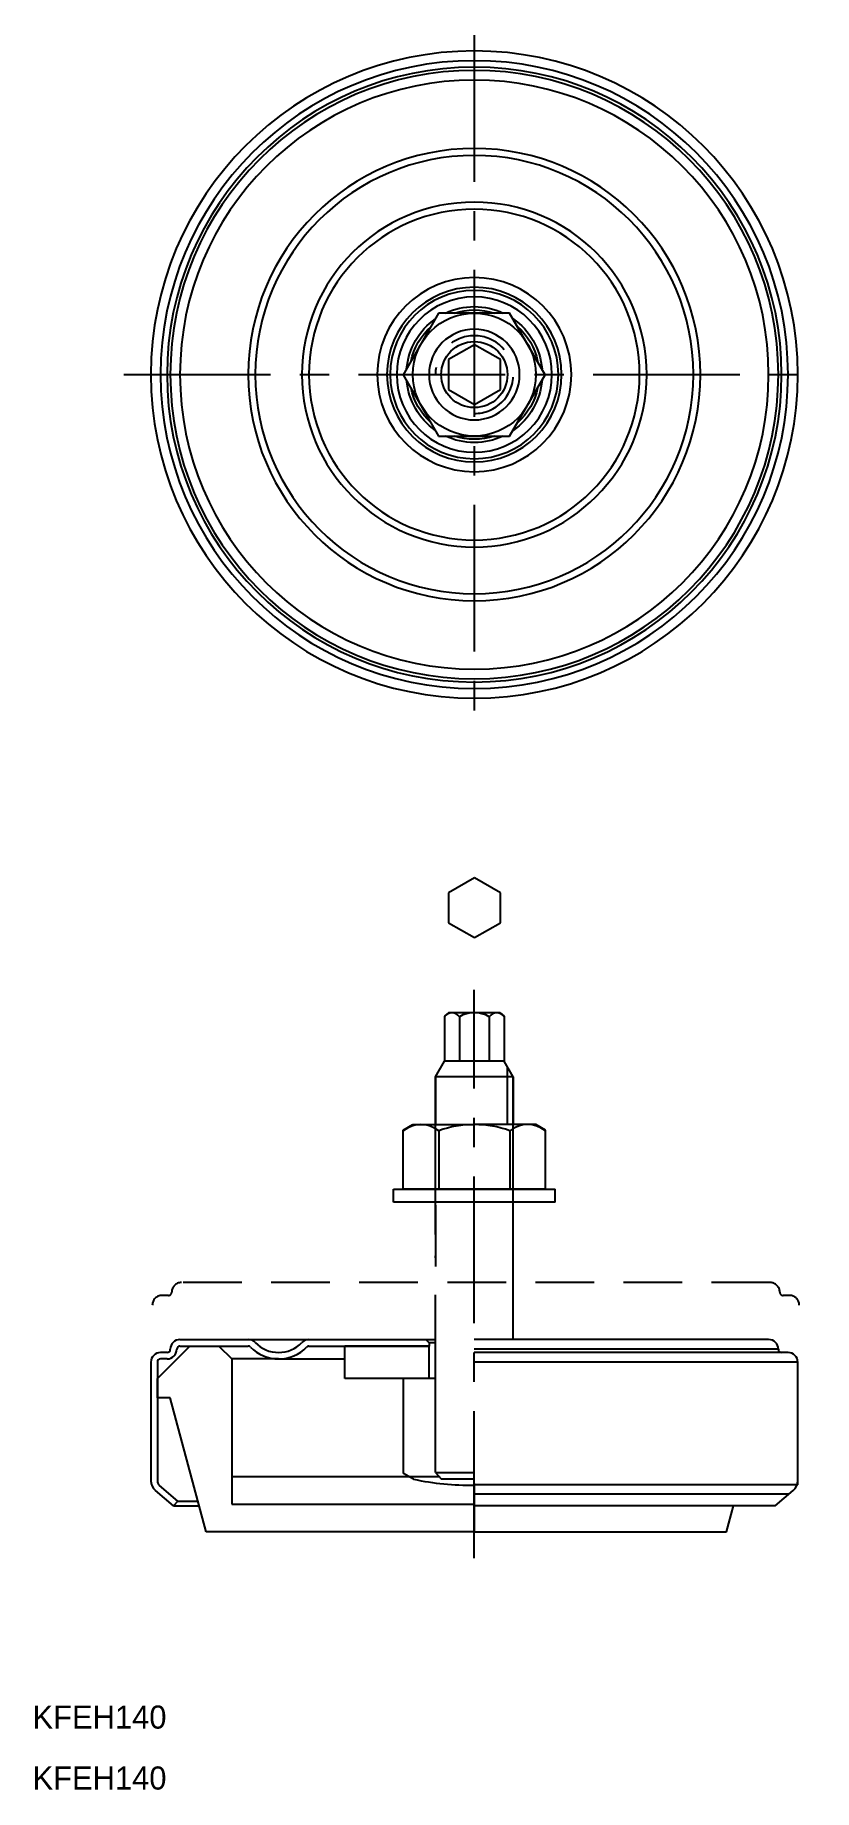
# Model space of a CAD drawing. Extents: x 2 to 171, y 7 to 386.
import ezdxf

# ---------------------------------------------------------------- set-up
doc = ezdxf.new("R2010")
doc.units = 0
doc.linetypes.add('CENTER', pattern=[50.8, 31.75, -6.35, 6.35, -6.35])
doc.linetypes.add('DASHED', pattern=[19.05, 12.7, -6.35])
doc.layers.get('0').update_dxf_attribs({"linetype": 'CONTINUOUS'})
doc.layers.add('CENTER', color=1, linetype='CENTER')
doc.styles.get("Standard").update_dxf_attribs({"font": 'txt', "oblique": 10})

msp = doc.modelspace()

# ---------------------------------------------------------------- linework, layer by layer
at = {"color": 7}
for p, q in [((89.55, 326.23), (81.87, 312.93)), ((104.91, 326.23), (89.55, 326.23)), ((112.59, 312.93), (104.91, 326.23)), ((81.87, 312.93), (89.55, 299.62)), ((104.91, 299.62), (112.59, 312.93)), ((89.55, 299.62), (104.91, 299.62))]:
    msp.add_line(p, q, dxfattribs=at)
for p, q in [((97.3, 319.43), (91.7, 316.19)), ((102.9, 316.19), (97.3, 319.43)), ((91.7, 316.19), (91.7, 309.73)), ((102.9, 309.73), (102.9, 316.19)), ((91.7, 309.73), (97.3, 306.49)), ((97.3, 306.49), (102.9, 309.73)), ((97.3, 204.11), (91.7, 200.87)), ((102.9, 200.87), (97.3, 204.11)), ((91.7, 200.87), (91.7, 194.41)), ((102.9, 194.41), (102.9, 200.87)), ((91.7, 194.41), (97.3, 191.17)), ((97.3, 191.17), (102.9, 194.41)), ((91.67, 174.93), (90.8, 174.2)), ((102.87, 174.93), (91.67, 174.93)), ((102.87, 174.93), (103.73, 174.2)), ((90.8, 174.2), (90.8, 164.43)), ((94.03, 174.06), (94.03, 164.43)), ((100.5, 174.06), (100.5, 164.43)), ((103.73, 174.2), (103.73, 164.43)), ((88.87, 161.08), (90.8, 164.43)), ((103.73, 164.43), (90.8, 164.43)), ((105.67, 161.08), (103.73, 164.43)), ((88.87, 161.08), (88.87, 150.74)), ((105.67, 161.08), (88.87, 161.08)), ((88.87, 126.93), (88.87, 161.08)), ((105.67, 161.08), (105.67, 150.74)), ((105.67, 126.93), (105.67, 161.08)), ((81.88, 149.55), (83.94, 150.74)), ((81.88, 136.74), (81.88, 149.55)), ((83.94, 150.74), (97.27, 150.74)), ((89.57, 149.42), (89.57, 136.74)), ((110.59, 150.74), (97.27, 150.74)), ((104.96, 149.42), (104.96, 136.74)), ((112.65, 149.55), (110.59, 150.74)), ((112.65, 136.74), (112.65, 149.55)), ((79.77, 133.94), (79.77, 136.74)), ((79.77, 136.74), (114.77, 136.74)), ((112.65, 136.74), (81.88, 136.74)), ((81.88, 136.74), (97.27, 136.74)), ((112.65, 136.74), (97.27, 136.74)), ((114.77, 133.94), (114.77, 136.74)), ((114.77, 133.94), (79.77, 133.94)), ((105.67, 104.24), (105.67, 126.93)), ((88.87, 75.48), (88.87, 113.93)), ((88.87, 75.48), (90.13, 74.11)), ((88.87, 75.48), (97.27, 75.48)), ((90.13, 74.11), (97.27, 74.11)), ((97.27, 62.64), (151.87, 62.64))]:
    msp.add_line(p, q)
at = {"color": 3, "linetype": 'DASHED'}
for p, q in [((104.41, 163.26), (104.41, 150.74)), ((161.28, 116.58), (33.88, 116.58)), ((31.08, 113.78), (29.68, 113.78)), ((165.48, 113.78), (164.08, 113.78))]:
    msp.add_line(p, q, dxfattribs=at)
at = {"color": 7, "linetype": 'CONTINUOUS'}
for p, q in [((88.87, 133.34), (88.87, 120.04)), ((88.87, 121.91), (88.87, 122.34)), ((28.67, 95.84), (35.67, 102.84)), ((33.57, 104.24), (48.35, 104.24)), ((33.57, 102.84), (48.35, 102.84)), ((35.67, 102.84), (41.97, 102.84)), ((41.97, 102.84), (44.77, 100.04)), ((48.35, 104.24), (61.48, 104.24)), ((61.48, 104.24), (86.77, 104.24)), ((61.48, 102.84), (87.47, 102.84)), ((69.27, 95.84), (69.27, 102.84)), ((87.47, 102.84), (69.27, 102.84)), ((79.77, 104.24), (88.87, 104.24)), ((87.47, 103.54), (86.77, 104.24)), ((87.47, 103.54), (87.47, 102.84)), ((88.87, 103.54), (87.47, 103.54)), ((87.47, 95.84), (87.47, 102.84)), ((160.97, 104.24), (97.27, 104.24)), ((27.27, 99.34), (27.27, 73.41)), ((28.67, 99.34), (28.67, 73.73)), ((30.77, 101.44), (29.37, 101.44)), ((30.77, 100.04), (29.37, 100.04)), ((44.77, 100.04), (44.77, 68.64)), ((54.92, 100.04), (44.77, 100.04)), ((54.92, 100.04), (69.27, 100.04)), ((163.07, 102.14), (97.27, 102.14)), ((165.17, 101.44), (97.27, 101.44)), ((167.27, 99.34), (97.27, 99.34)), ((167.27, 72.82), (167.27, 99.34)), ((28.67, 91.64), (28.67, 95.84)), ((87.47, 95.84), (69.27, 95.84)), ((81.93, 75.3), (81.93, 95.84)), ((88.87, 95.84), (82.36, 95.84)), ((31.47, 91.64), (28.67, 91.64)), ((39.2, 62.64), (31.47, 91.64)), ((44.77, 77.34), (44.77, 69.64)), ((33.08, 69.31), (29.16, 72.67)), ((44.77, 74.64), (89.64, 74.64)), ((84.11, 74.04), (81.93, 75.3)), ((97.27, 73.14), (97.27, 65.44)), ((167.27, 72.82), (97.27, 72.82)), ((32.17, 68.24), (28.24, 71.6)), ((33.08, 69.31), (32.17, 68.24)), ((33.08, 69.31), (37.42, 69.31)), ((44.77, 68.64), (97.27, 68.64)), ((165.36, 70.81), (97.27, 70.81)), ((97.27, 69.64), (97.27, 62.64)), ((162.37, 68.24), (166.29, 71.6)), ((32.17, 68.24), (37.71, 68.24)), ((162.37, 68.24), (97.27, 68.24)), ((151.87, 62.64), (153.36, 68.24)), ((97.27, 62.64), (39.2, 62.64))]:
    msp.add_line(p, q, dxfattribs=at)
at = {"color": 7, "linetype": 'CONTINUOUS', "extrusion": (0, 3.5e-15, -1)}
for radius in [70, 67.9, 66.5, 65.8, 63.7, 48.92, 47.4, 37.3, 35.78, 21, 18.9, 18.2, 16.8, 9.8]:
    msp.add_circle((-97.27, 312.96), radius, dxfattribs=at)
at = {"color": 7}
msp.add_circle((97.27, 312.96), 13.3, dxfattribs=at)
msp.add_circle((97.27, 312.96), 7.15)
at = {"color": 7, "linetype": 'CONTINUOUS', "extrusion": (-3.5e-15, 0, -1)}
for radius, start, end in [(14.7, 64.8162, 115.1838), (14, 71.8408, 108.1592), (14.7, 4.8162, 55.1838), (14, 11.8408, 48.1592), (14.7, 124.8162, 175.1838), (14, 131.8408, 168.1592), (14.7, 304.8162, 355.1838), (14.7, 184.8162, 235.1838), (14, 311.8408, 348.1592), (14, 191.8408, 228.1592), (14.7, 244.8162, 295.1838), (14, 251.8408, 288.1592)]:
    msp.add_arc((-97.27, 312.96), radius, start, end, dxfattribs=at)
at = {"color": 3, "linetype": 'DASHED'}
for centre, radius, start, end in [((97.27, 312.96), 8.42, 270, 180), ((31.08, 114.48), 0.7, 270, 0), ((33.88, 114.48), 2.1, 90, 180), ((161.28, 114.48), 2.1, 0, 90), ((164.08, 114.48), 0.7, 180, 270), ((29.68, 111.68), 2.1, 90, 180), ((165.48, 111.68), 2.1, 0, 90)]:
    msp.add_arc(centre, radius, start, end, dxfattribs=at)
for centre, radius, start, end in [((92.42, 172.99), 1.94, 33.6258, 146.3742), ((97.27, 168.46), 6.47, 60, 120), ((102.12, 172.99), 1.94, 33.6258, 146.3742), ((85.73, 144.48), 6.26, 52.1211, 127.8789), ((97.27, 127.66), 23.08, 90, 109.4712), ((97.27, 127.66), 23.08, 70.5288, 90), ((108.81, 144.48), 6.26, 52.1211, 127.8789)]:
    msp.add_arc(centre, radius, start, end)
at = {"color": 7, "linetype": 'CONTINUOUS'}
for centre, radius, start, end in [((33.57, 102.14), 2.1, 90, 180), ((33.57, 102.14), 0.7, 90, 180), ((48.35, 102.14), 2.1, 43.8131, 90), ((48.35, 102.14), 0.7, 43.8131, 90), ((54.92, 108.44), 8.4, 223.8131, 316.1869), ((54.92, 108.44), 7, 223.8131, 316.1869), ((61.48, 102.14), 2.1, 90, 136.1869), ((61.48, 102.14), 0.7, 90, 136.1869), ((160.97, 102.14), 2.1, 0, 90), ((29.37, 99.34), 2.1, 90, 180), ((29.37, 99.34), 0.7, 90, 180), ((30.77, 102.14), 2.1, 270, 0), ((30.77, 102.14), 0.7, 270, 0), ((163.77, 102.14), 0.7, 180, 270), ((165.17, 99.34), 2.1, 0, 90), ((30.07, 73.73), 2.8, 180, 229.3987), ((30.07, 73.73), 1.4, 180, 229.3987), ((96.29, 130.6), 57.86, 257.8468, 270.9648), ((164.47, 73.73), 2.8, 310.6013, 0)]:
    msp.add_arc(centre, radius, start, end, dxfattribs=at)
at = {"layer": 'CENTER', "color": 1, "linetype": 'CENTER'}
for p, q in [((97.27, 386.39), (97.27, 239.46)), ((21.39, 312.96), (170.77, 312.96)), ((97.27, 56.97), (97.27, 179.88))]:
    msp.add_line(p, q, dxfattribs=at)

# ---------------------------------------------------------------- texts
at = {"color": 7, "linetype": 'CONTINUOUS'}
for p in [(1.66, 20.08), (1.66, 6.9)]:
    msp.add_text('KFEH140', height=5, dxfattribs=at).set_placement(p)

doc.saveas('drawing.dxf')
